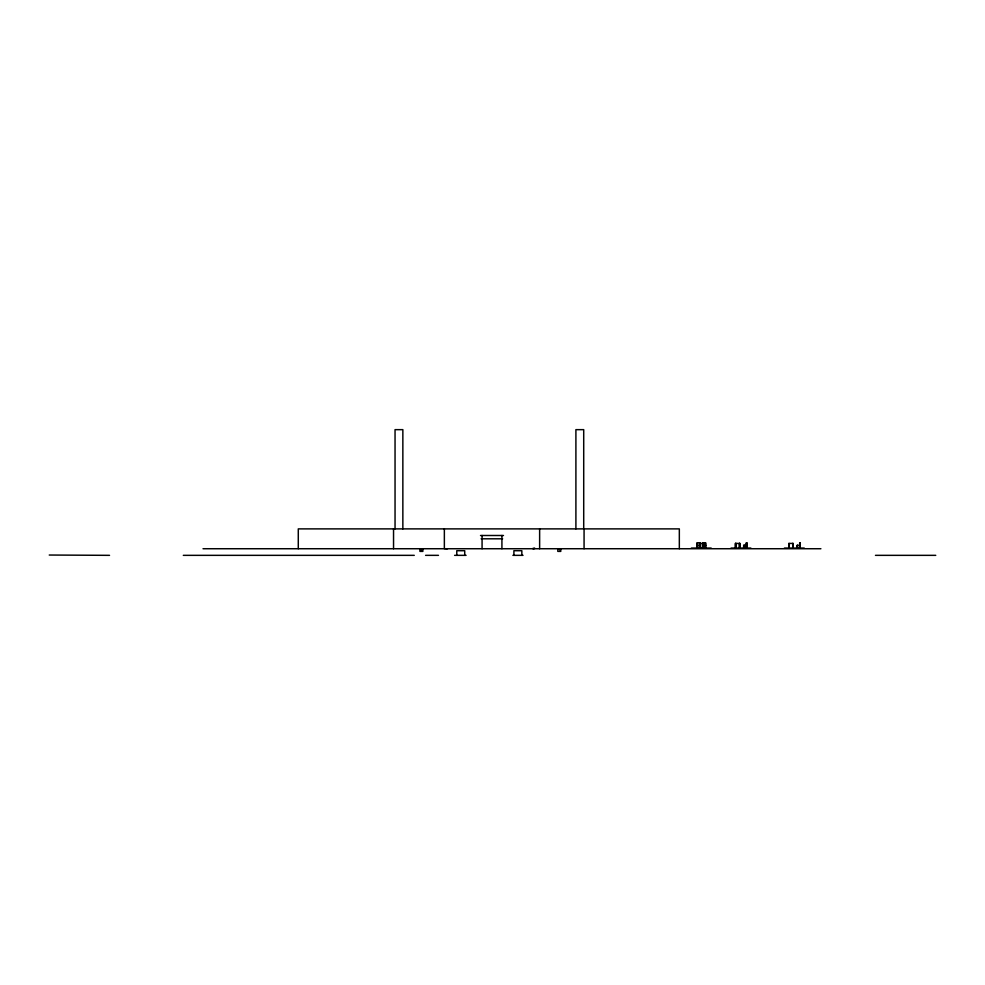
<?xml version="1.0" encoding="UTF-8"?>
<svg xmlns="http://www.w3.org/2000/svg" width="985" height="985" viewBox="0 0 985 985"><rect width="100%" height="100%" fill="white"/><g stroke="black" fill="none" stroke-linecap="round" stroke-linejoin="round"><path stroke-width="1.48" d="M480.508 535.495L503.483 535.495M481.123 538.807L502.633 538.807M699.867 543.437L705.506 543.437L705.506 548.066M697.023 545.358L699.953 545.358M702.773 545.358L705.716 545.358M746.962 545.358L743.663 545.358L743.663 548.066M800.029 545.358L797.087 545.358L797.087 548.066M691.335 548.066L711.182 548.066M731.03 548.066L750.878 548.066M784.405 548.066L804.24 548.066M532.934 548.374L534.929 548.374L532.922 548.731M203.021 548.731L820.899 548.731M183.321 555.343L414.266 555.343M425.582 555.343L438.473 555.343M454.602 555.343L466.09 555.343M512.889 555.343L523.01 555.343M875.468 555.343L935.75 555.343M49.25 555.035L109.532 555.343M800.029 542.772L800.029 548.066M799.869 542.772L799.869 548.066M799.66 542.772L799.66 548.066M797.456 545.358L797.456 548.066M797.296 545.358L797.296 548.066M793.097 548.066L793.097 543.437L788.763 543.437L788.763 548.066M792.95 543.437L792.95 548.066M792.728 543.437L792.728 548.066M789.133 543.437L788.973 548.066M746.962 542.772L746.962 548.066M746.692 542.772L746.692 548.066M746.458 548.066L746.31 542.772L746.248 548.066M744.377 545.358L744.377 548.066M744.118 545.358L744.118 548.066M743.872 545.358L743.872 548.066M740.03 548.066L740.03 543.437L735.339 543.437L735.339 548.066M739.76 543.437L739.76 548.066M739.526 543.437L739.526 548.066M739.378 543.437L739.316 548.066M736.054 543.437L736.054 548.066M735.795 543.437L735.795 548.066M735.561 543.437L735.561 548.066M705.716 548.066L705.716 542.772L702.773 542.772L702.773 548.066M705.223 542.772L705.223 548.066M704.571 545.752L704.571 548.066M703.265 542.772L703.265 548.066M700.606 543.437L700.606 548.066M699.953 548.066L699.953 542.772L697.023 542.772L697.023 548.066M699.461 545.358L699.461 548.066M697.515 542.772L697.515 548.066M697.22 543.437L697.22 548.066M679.33 548.731L679.33 528.883L298.283 528.883L298.283 548.731M584.068 528.883L584.068 548.731M583.711 528.883L583.711 429.657L575.905 429.657L575.905 528.883M560.773 548.731L560.773 551.378L557.818 551.378L557.818 548.731M560.231 548.731L560.231 551.378M539.632 528.883L539.632 548.731M521.841 555.343L521.841 550.713L513.899 550.713L513.899 555.343M501.919 535.495L501.919 548.731M482.071 535.495L482.071 548.731M464.723 555.343L464.723 550.713L456.781 550.713L456.781 555.343M447.498 548.756L445.515 548.756M444.358 528.883L444.358 548.731M422.861 548.731L422.861 551.378L419.942 551.378L419.942 548.731M422.097 548.731L422.097 551.378M420.706 548.731L420.706 551.378M402.853 528.883L402.853 429.657L395.047 429.657L395.047 528.883M393.544 528.883L393.544 548.731"/></g></svg>
